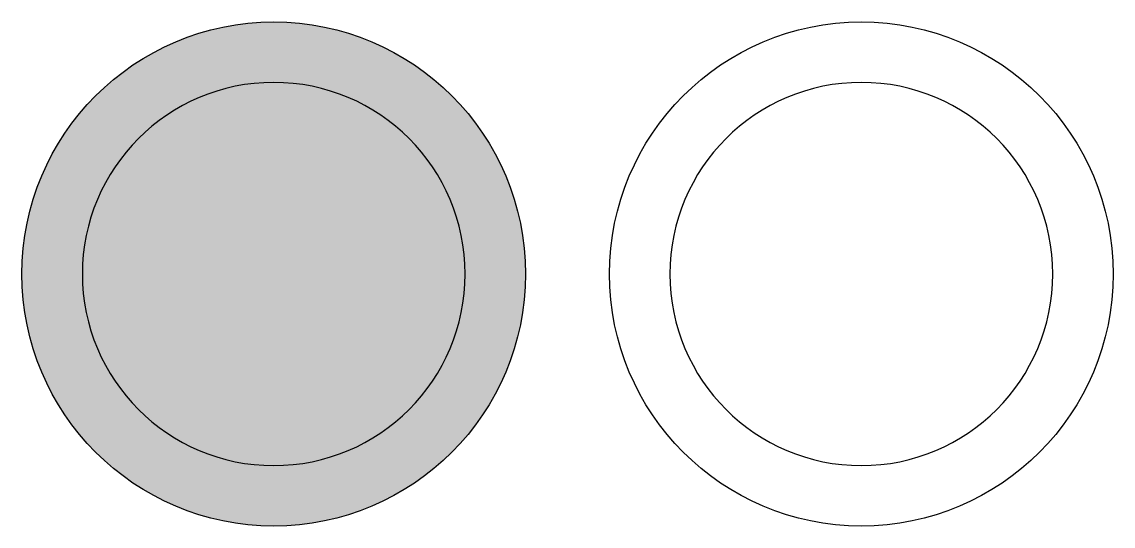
# Model space of a CAD drawing. Extents: x -700 to 600, y 0 to 600.
import ezdxf

# ---------------------------------------------------------------- set-up
doc = ezdxf.new("R2010")
doc.units = 0
doc.header["$MEASUREMENT"] = 0

msp = doc.modelspace()

# ---------------------------------------------------------------- hatches: boundary and pattern name
h = msp.add_hatch(color=1)
edge = h.paths.add_edge_path()
edge.add_arc((-400, 300), 300, 0, 180, ccw=False)
edge.add_arc((-400, 300), 300, -180, 0, ccw=False)
edge = h.paths.add_edge_path(flags=16)
edge.add_arc((-400, 300), 228, 180, 360)
edge.add_arc((-400, 300), 228, 0, 180)
h = msp.add_hatch(color=7)
edge = h.paths.add_edge_path()
edge.add_arc((-400, 300), 228, 180, 360)
edge.add_arc((-400, 300), 228, 0, 180)

# ---------------------------------------------------------------- linework, layer by layer
at = {"color": 1}
msp.add_lwpolyline([(-700, 300, -1), (-100, 300, -1)], format="xyb", close=True, dxfattribs=at)
for points in [[(0, 300, -1), (600, 300, -1)], [(-628, 300, 1), (-172, 300, 1)], [(72, 300, 1), (528, 300, 1)]]:
    msp.add_lwpolyline(points, format="xyb", close=True)

doc.saveas('drawing.dxf')
